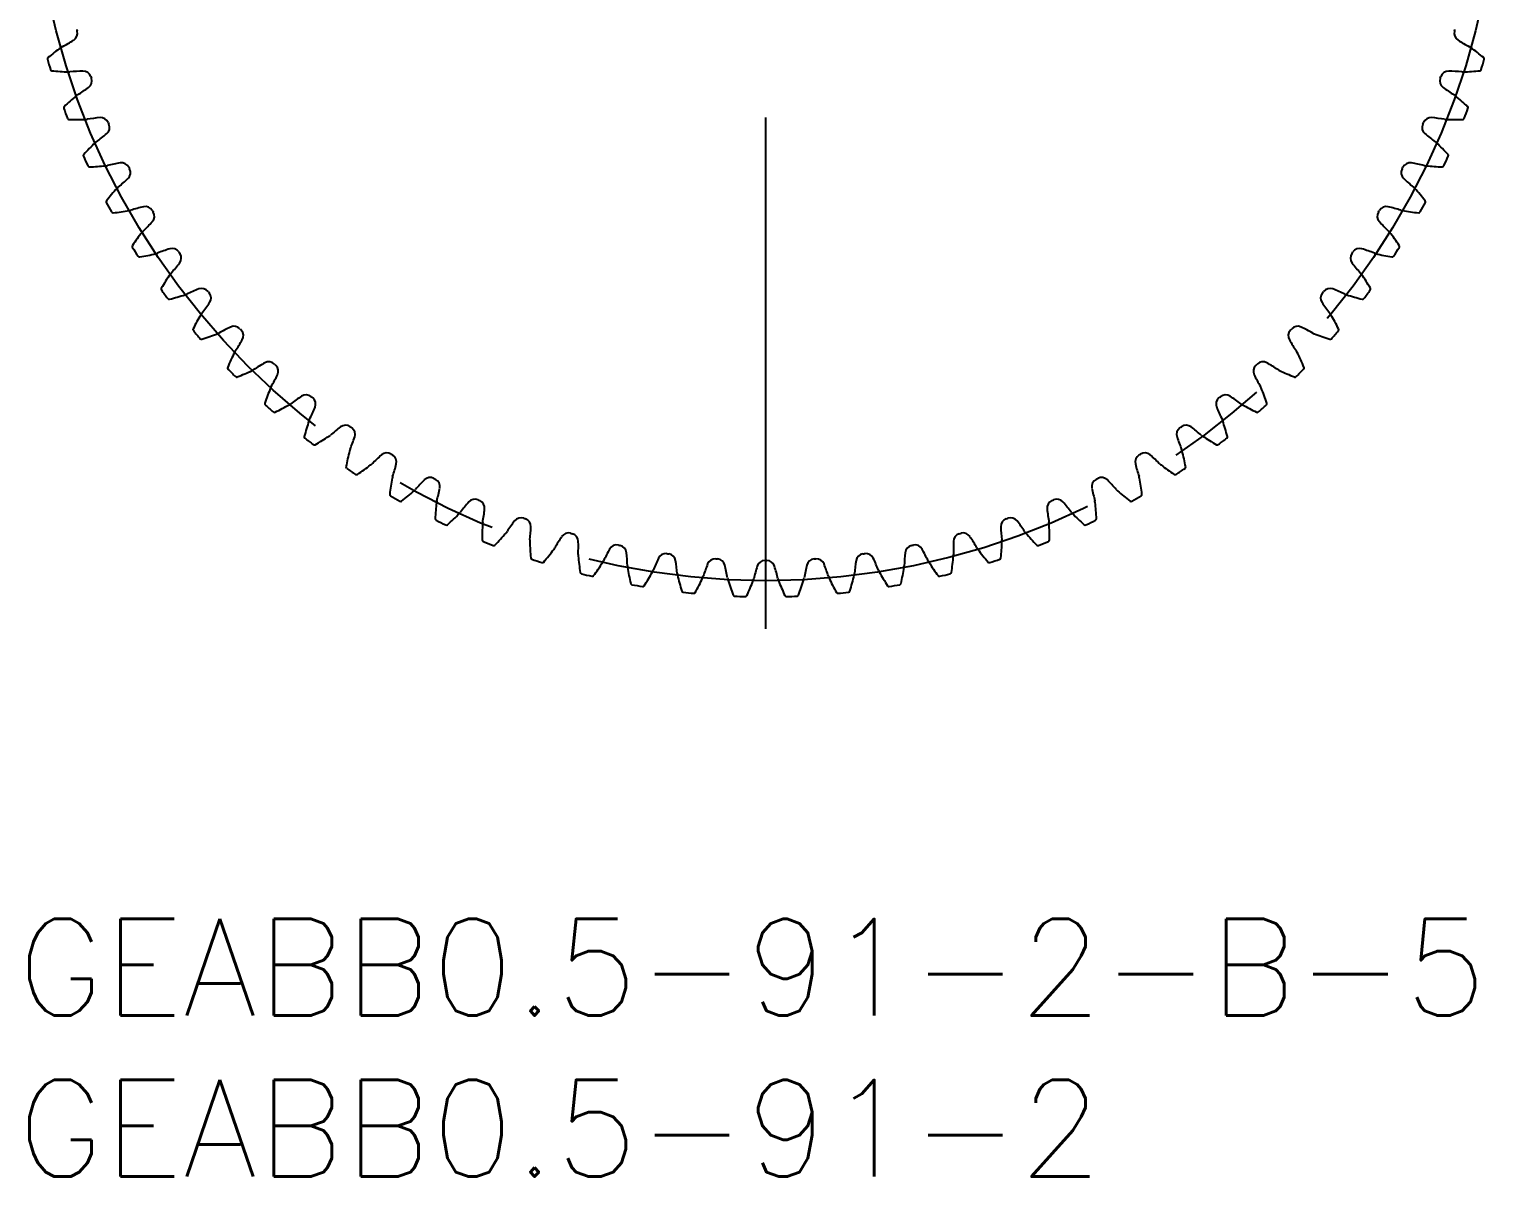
# Model space of a CAD drawing. Extents: x -1 to 74.5, y -8 to 57.5.
# Drawn here: x 0.39 to 46, y -8 to 27.61 of the extents above; entities that cross this region are included whole.
import ezdxf

# ---------------------------------------------------------------- set-up
doc = ezdxf.new("R2010")
doc.units = 0
doc.header["$LTSCALE"] = 0.5
doc.linetypes.add('CENTER', pattern=[50.8, 31.75, -6.35, 6.35, -6.35])
for name, color, linetype in [('MSM_CENTER', 1, 'CENTER'), ('MSM_CONTINUOUS', 7, 'CONTINUOUS'), ('MSM_PART_NUMBER', 7, 'CONTINUOUS')]:
    doc.layers.add(name, color=color, linetype=linetype)
doc.styles.get("Standard").update_dxf_attribs({"font": 'txt.shx', "height": 1, "bigfont": 'bigfont.shx'})

# ---------------------------------------------------------------- blocks, each defined once
blk = doc.blocks.new('*U2')
at = {"layer": 'MSM_PART_NUMBER'}
blk.add_text('GEABB0.5-91-2-B-5', height=3, dxfattribs=at).set_placement((0, -3))
blk = doc.blocks.new('*U3')
at = {"layer": 'MSM_PART_NUMBER'}
blk.add_text('GEABB0.5-91-2', height=3, dxfattribs=at).set_placement((0, -8))

msp = doc.modelspace()

# ---------------------------------------------------------------- linework, layer by layer
at = {"layer": 'MSM_CENTER'}
msp.add_line((23.25, 9), (23.25, 57.5), dxfattribs=at)
msp.add_circle((23.25, 33.25), 22.75, dxfattribs=at)
at = {"layer": 'MSM_CONTINUOUS'}
for centre, radius, start, end in [((1.629, 27.492), 0.25, 301.7745, 14.9126), ((23.25, 33.25), 22.125, 194.7578, 194.9126), ((44.871, 27.492), 0.25, 165.0874, 238.2255), ((23.25, 33.25), 22.125, 345.0874, 345.2422), ((5.801, 20.898), 7.583, 125.8242, 129.6444), ((1.605, 26.71), 0.415, 118.3512, 125.8242), ((-1.926, 33.23), 7, 298.4414, 301.7745), ((48.426, 33.23), 7, 238.2255, 241.5586), ((44.895, 26.71), 0.415, 54.1758, 61.6488), ((40.699, 20.898), 7.583, 50.3556, 54.1758), ((0.994, 26.699), 0.05, 129.6444, 196.4031), ((23.25, 33.25), 23.25, 196.403, 197.2234), ((23.25, 33.25), 23.25, 342.7766, 343.597), ((45.506, 26.699), 0.05, 343.597, 50.3557), ((1.09, 26.381), 0.05, 197.2234, 263.9821), ((1.88, 33.872), 7.583, 263.982, 267.8022), ((1.605, 26.71), 0.415, 267.8022, 275.2752), ((2.276, 19.325), 7, 91.8519, 95.185), ((2.058, 26.071), 0.25, 18.7138, 91.8519), ((2.077, 26.014), 0.25, 305.7305, 18.8686), ((23.25, 33.25), 22.125, 198.7138, 198.8686), ((44.423, 26.014), 0.25, 161.1314, 234.2694), ((23.25, 33.25), 22.125, 341.1314, 341.2862), ((44.442, 26.071), 0.25, 88.1481, 161.2862), ((44.224, 19.325), 7, 84.815, 88.1481), ((44.895, 26.71), 0.415, 264.7248, 272.1978), ((44.62, 33.872), 7.583, 272.1978, 276.018), ((45.41, 26.381), 0.05, 276.018, 342.7765), ((6.694, 19.723), 7.583, 129.7802, 133.6004), ((2.108, 25.232), 0.415, 122.3072, 129.7802), ((-1.864, 31.493), 7, 302.3975, 305.7305), ((48.364, 31.493), 7, 234.2695, 237.6025), ((44.392, 25.232), 0.415, 50.2198, 57.6928), ((39.806, 19.723), 7.583, 46.3996, 50.2198), ((1.499, 25.179), 0.05, 133.6004, 200.3591), ((23.25, 33.25), 23.25, 200.3591, 201.1794), ((23.25, 33.25), 23.25, 338.8206, 339.6409), ((45.001, 25.179), 0.05, 339.6406, 46.3997), ((1.617, 24.868), 0.05, 201.1794, 267.9381), ((1.888, 32.397), 7.583, 267.9381, 271.7582), ((2.108, 25.232), 0.415, 271.7582, 279.2312), ((3.287, 17.911), 7, 95.8079, 99.141), ((2.604, 24.626), 0.25, 22.6699, 95.8079), ((2.627, 24.57), 0.25, 309.6866, 22.8246), ((23.25, 33.25), 22.125, 202.6699, 202.8246), ((43.873, 24.57), 0.25, 157.1754, 230.3134), ((23.25, 33.25), 22.125, 337.1754, 337.3301), ((43.896, 24.626), 0.25, 84.1921, 157.3301), ((43.213, 17.911), 7, 80.859, 84.1921), ((44.392, 25.232), 0.415, 260.7688, 268.2417), ((44.612, 32.397), 7.583, 268.2418, 272.0619), ((44.883, 24.868), 0.05, 272.0619, 338.8205), ((-1.683, 29.765), 7, 306.3535, 309.6866), ((48.183, 29.765), 7, 230.3134, 233.6465), ((2.108, 23.697), 0.05, 137.5564, 204.3152), ((7.667, 18.613), 7.583, 133.7363, 137.5564), ((2.712, 23.792), 0.415, 126.2633, 133.7363), ((43.788, 23.792), 0.415, 46.2637, 53.7367), ((38.833, 18.613), 7.583, 42.4436, 46.2637), ((44.392, 23.697), 0.05, 335.6845, 42.4436), ((23.25, 33.25), 23.25, 204.3151, 205.1354), ((2.247, 23.396), 0.05, 205.1354, 271.8941), ((1.998, 30.925), 7.583, 271.8941, 275.7143), ((2.712, 23.792), 0.415, 275.7143, 283.1873), ((4.393, 16.57), 7, 99.764, 103.097), ((3.248, 23.222), 0.25, 26.6259, 99.7639), ((3.275, 23.168), 0.25, 313.6426, 26.7807), ((23.25, 33.25), 22.125, 206.6259, 206.7807), ((43.225, 23.168), 0.25, 153.2193, 226.3573), ((23.25, 33.25), 22.125, 333.2193, 333.3741), ((43.252, 23.222), 0.25, 80.2361, 153.3741), ((42.107, 16.57), 7, 76.903, 80.236), ((43.788, 23.792), 0.415, 256.8127, 264.2857), ((44.502, 30.925), 7.583, 264.2857, 268.1059), ((44.253, 23.396), 0.05, 268.1059, 334.8645), ((23.25, 33.25), 23.25, 334.8646, 335.6849), ((-1.384, 28.053), 7, 310.3096, 313.6426), ((47.884, 28.053), 7, 226.3574, 229.6904), ((8.714, 17.573), 7.583, 137.6923, 141.5125), ((3.413, 22.398), 0.415, 130.2193, 137.6923), ((43.087, 22.398), 0.415, 42.3077, 49.7807), ((37.786, 17.573), 7.583, 38.4875, 42.3077), ((2.817, 22.261), 0.05, 141.5125, 208.2712), ((23.25, 33.25), 23.25, 208.2711, 209.0915), ((2.977, 21.97), 0.05, 209.0915, 275.8502), ((2.209, 29.464), 7.583, 275.8501, 279.6703), ((3.413, 22.398), 0.415, 279.6703, 287.1433), ((5.588, 15.309), 7, 103.72, 107.0531), ((3.987, 21.866), 0.25, 30.582, 103.72), ((23.25, 33.25), 22.125, 210.582, 210.7367), ((4.018, 21.814), 0.25, 317.5987, 30.7367), ((42.482, 21.814), 0.25, 149.2633, 222.4013), ((23.25, 33.25), 22.125, 329.2633, 329.418), ((42.513, 21.866), 0.25, 76.28, 149.418), ((40.912, 15.309), 7, 72.9469, 76.28), ((43.087, 22.398), 0.415, 252.8567, 260.3297), ((44.291, 29.464), 7.583, 260.3297, 264.1499), ((43.523, 21.97), 0.05, 264.1499, 330.9084), ((23.25, 33.25), 23.25, 330.9085, 331.7289), ((43.683, 22.261), 0.05, 331.7285, 38.4876), ((-0.966, 26.366), 7, 314.2656, 317.5987), ((47.466, 26.366), 7, 222.4013, 225.7344), ((9.83, 16.608), 7.583, 141.6484, 145.4685), ((4.209, 21.055), 0.415, 134.1753, 141.6483), ((42.291, 21.055), 0.415, 38.3517, 45.8247), ((36.67, 16.608), 7.583, 34.5315, 38.3516), ((3.624, 20.878), 0.05, 145.4687, 212.2273), ((23.25, 33.25), 23.25, 212.2272, 213.0475), ((3.803, 20.598), 0.05, 213.0479, 279.8062), ((2.52, 28.022), 7.583, 279.8062, 283.6264), ((4.209, 21.055), 0.415, 283.6264, 291.0994), ((6.868, 14.133), 7, 107.6761, 111.0091), ((4.819, 20.564), 0.25, 34.538, 107.676), ((23.25, 33.25), 22.125, 214.538, 214.6928), ((4.853, 20.515), 0.25, 321.5547, 34.6928), ((41.647, 20.515), 0.25, 145.3072, 218.4453), ((23.25, 33.25), 22.125, 325.3072, 325.462), ((41.681, 20.564), 0.25, 72.324, 145.462), ((39.632, 14.133), 7, 68.9909, 72.3239), ((42.291, 21.055), 0.415, 248.9006, 256.3736), ((43.98, 28.022), 7.583, 256.3736, 260.1938), ((42.697, 20.598), 0.05, 260.1938, 326.9524), ((23.25, 33.25), 23.25, 326.9525, 327.7728), ((42.876, 20.878), 0.05, 327.7724, 34.5315), ((-0.434, 24.712), 7, 318.2216, 321.5547), ((46.934, 24.712), 7, 218.4453, 221.7784), ((11.01, 15.721), 7.583, 145.6044, 149.4246), ((5.096, 19.771), 0.415, 138.1314, 145.6044), ((41.404, 19.771), 0.415, 34.3956, 41.8686), ((35.49, 15.721), 7.583, 30.5754, 34.3956), ((4.525, 19.553), 0.05, 149.4246, 216.1833), ((23.25, 33.25), 23.25, 216.1832, 217.0036), ((4.723, 19.287), 0.05, 217.004, 283.7623), ((2.93, 26.604), 7.583, 283.7622, 287.5824), ((5.096, 19.771), 0.415, 287.5824, 295.0554), ((8.226, 13.048), 7, 111.6321, 114.9652), ((5.738, 19.323), 0.25, 38.494, 111.6321), ((23.25, 33.25), 22.125, 218.494, 218.6488), ((5.775, 19.276), 0.25, 325.5108, 38.6488), ((40.725, 19.276), 0.25, 141.3512, 214.4892), ((23.25, 33.25), 22.125, 321.3512, 321.506), ((40.762, 19.323), 0.25, 68.3679, 141.506), ((38.274, 13.048), 7, 65.0348, 68.3679), ((41.404, 19.771), 0.415, 244.9446, 252.4176), ((43.57, 26.604), 7.583, 252.4176, 256.2378), ((41.777, 19.287), 0.05, 256.2378, 322.9963), ((23.25, 33.25), 23.25, 322.9964, 323.8168), ((41.975, 19.553), 0.05, 323.8168, 30.5755), ((12.249, 14.919), 7.583, 149.5604, 153.3806), ((6.069, 18.55), 0.415, 142.0874, 149.5604), ((0.212, 23.098), 7, 322.1777, 325.5108), ((46.288, 23.098), 7, 214.4892, 217.8223), ((40.431, 18.55), 0.415, 30.4396, 37.9126), ((34.251, 14.919), 7.583, 26.6194, 30.4396), ((5.514, 18.294), 0.05, 153.3806, 220.1394), ((23.25, 33.25), 23.25, 220.1393, 220.9596), ((9.656, 12.06), 7, 115.5882, 118.9212), ((6.74, 18.148), 0.25, 42.4501, 115.5882), ((23.25, 33.25), 22.125, 222.4501, 222.6049), ((6.781, 18.104), 0.25, 329.4668, 42.6049), ((39.719, 18.104), 0.25, 137.3951, 210.5332), ((23.25, 33.25), 22.125, 317.3951, 317.5499), ((39.76, 18.148), 0.25, 64.4119, 137.5499), ((36.844, 12.06), 7, 61.0788, 64.4118), ((23.25, 33.25), 23.25, 319.0404, 319.8607), ((40.986, 18.294), 0.05, 319.8607, 26.6194), ((5.73, 18.042), 0.05, 220.96, 287.7183), ((3.437, 25.218), 7.583, 287.7183, 291.5385), ((6.069, 18.55), 0.415, 291.5385, 299.0115), ((0.967, 21.533), 7, 326.1337, 329.4668), ((45.533, 21.533), 7, 210.5332, 213.8663), ((40.431, 18.55), 0.415, 240.9885, 248.4615), ((43.063, 25.218), 7.583, 248.4615, 252.2817), ((40.77, 18.042), 0.05, 252.2817, 319.0403), ((13.54, 14.203), 7.583, 153.5165, 157.3367), ((7.124, 17.4), 0.415, 146.0435, 153.5165), ((39.376, 17.4), 0.415, 26.4835, 33.9565), ((32.96, 14.203), 7.583, 22.6633, 26.4835), ((6.588, 17.106), 0.05, 157.3367, 224.0954), ((23.25, 33.25), 23.25, 224.0953, 224.9157), ((4.039, 23.87), 7.583, 291.6743, 295.4945), ((7.124, 17.4), 0.415, 295.4945, 302.9675), ((11.15, 11.173), 7, 119.5442, 122.8773), ((7.821, 17.045), 0.25, 46.4061, 119.5442), ((1.829, 20.023), 7, 330.0898, 333.4228), ((23.25, 33.25), 22.125, 226.4061, 226.5609), ((7.865, 17.003), 0.25, 333.4229, 46.5609), ((38.635, 17.003), 0.25, 133.4391, 206.5771), ((44.671, 20.023), 7, 206.5772, 209.9102), ((23.25, 33.25), 22.125, 313.4391, 313.5939), ((38.679, 17.045), 0.25, 60.4558, 133.5939), ((35.35, 11.173), 7, 57.1227, 60.4558), ((39.376, 17.4), 0.415, 237.0325, 244.5055), ((42.461, 23.87), 7.583, 244.5055, 248.3257), ((23.25, 33.25), 23.25, 315.0843, 315.9047), ((39.912, 17.106), 0.05, 315.9047, 22.6634), ((6.821, 16.869), 0.05, 224.9161, 291.6744), ((14.877, 13.579), 7.583, 157.4725, 161.2927), ((8.256, 16.325), 0.415, 149.9995, 157.4725), ((38.244, 16.325), 0.415, 22.5275, 30.0005), ((31.623, 13.579), 7.583, 18.7073, 22.5275), ((39.679, 16.869), 0.05, 248.3257, 315.0842), ((7.742, 15.995), 0.05, 161.2927, 228.0514), ((8.256, 16.325), 0.415, 299.4505, 306.9236), ((12.702, 10.39), 7, 123.5002, 126.8333), ((8.976, 16.019), 0.25, 50.3622, 123.5002), ((23.25, 33.25), 22.125, 230.3622, 230.5169), ((9.023, 15.981), 0.25, 337.3789, 50.5169), ((37.477, 15.981), 0.25, 129.4831, 202.6211), ((23.25, 33.25), 22.125, 309.4831, 309.6378), ((37.524, 16.019), 0.25, 56.4998, 129.6378), ((33.798, 10.39), 7, 53.1667, 56.4998), ((38.244, 16.325), 0.415, 233.0764, 240.5494), ((38.758, 15.995), 0.05, 311.9486, 18.7073), ((23.25, 33.25), 23.25, 228.0514, 228.8717), ((7.99, 15.775), 0.05, 228.8717, 295.6304), ((4.732, 22.567), 7.583, 295.6304, 299.4505), ((9.459, 15.331), 0.415, 153.9556, 161.4286), ((2.792, 18.577), 7, 334.0458, 337.3789), ((43.708, 18.577), 7, 202.6211, 205.9542), ((37.041, 15.331), 0.415, 18.5714, 26.0444), ((41.768, 22.567), 7.583, 240.5494, 244.3696), ((38.51, 15.775), 0.05, 244.3696, 311.1282), ((23.25, 33.25), 23.25, 311.1283, 311.9486), ((16.254, 13.048), 7.583, 161.4286, 165.2488), ((14.304, 9.717), 7, 127.4563, 130.7893), ((10.199, 15.075), 0.25, 54.3182, 127.4563), ((23.25, 33.25), 22.125, 234.3182, 234.473), ((10.248, 15.04), 0.25, 341.3349, 54.473), ((36.252, 15.04), 0.25, 125.527, 198.665), ((23.25, 33.25), 22.125, 305.527, 305.6818), ((36.301, 15.075), 0.25, 52.5437, 125.6818), ((32.196, 9.717), 7, 49.2107, 52.5437), ((30.246, 13.048), 7.583, 14.7512, 18.5714), ((8.969, 14.966), 0.05, 165.2488, 232.0075), ((23.25, 33.25), 23.25, 232.0074, 232.8278), ((9.232, 14.764), 0.05, 232.8278, 299.5865), ((5.513, 21.315), 7.583, 299.5864, 303.4066), ((9.459, 15.331), 0.415, 303.4066, 310.8796), ((3.853, 17.201), 7, 338.0019, 341.3349), ((42.647, 17.201), 7, 198.6651, 201.9981), ((37.041, 15.331), 0.415, 229.1204, 236.5934), ((40.987, 21.315), 7.583, 236.5934, 240.4136), ((37.268, 14.764), 0.05, 240.4136, 307.1721), ((23.25, 33.25), 23.25, 307.1722, 307.9926), ((37.531, 14.966), 0.05, 307.9926, 14.7513), ((17.664, 12.614), 7.583, 165.3846, 169.2048), ((10.728, 14.422), 0.415, 157.9116, 165.3846), ((15.949, 9.156), 7, 131.4123, 134.7454), ((11.484, 14.218), 0.25, 58.2743, 131.4123), ((23.25, 33.25), 22.125, 238.2743, 238.429), ((11.535, 14.187), 0.25, 345.291, 58.429), ((34.965, 14.187), 0.25, 121.571, 194.709), ((23.25, 33.25), 22.125, 301.571, 301.7257), ((35.016, 14.218), 0.25, 48.5877, 121.7257), ((30.551, 9.156), 7, 45.2546, 48.5877), ((35.772, 14.422), 0.415, 14.6154, 22.0884), ((28.836, 12.614), 7.583, 10.7952, 14.6154), ((10.264, 14.025), 0.05, 169.2048, 235.9635), ((23.25, 33.25), 23.25, 235.9635, 236.7838), ((10.541, 13.841), 0.05, 236.7838, 303.5425), ((6.378, 20.12), 7.583, 303.5425, 307.3626), ((10.728, 14.422), 0.415, 307.3627, 314.8356), ((12.057, 13.603), 0.415, 161.8677, 169.3406), ((5.007, 15.901), 7, 341.9579, 345.291), ((12.825, 13.452), 0.25, 62.2303, 135.3683), ((33.675, 13.452), 0.25, 44.6317, 117.7697), ((41.493, 15.901), 7, 194.709, 198.0421), ((34.443, 13.603), 0.415, 10.6594, 18.1323), ((35.772, 14.422), 0.415, 225.1644, 232.6373), ((40.122, 20.12), 7.583, 232.6374, 236.4575), ((35.959, 13.841), 0.05, 236.4575, 303.2163), ((23.25, 33.25), 23.25, 303.2162, 304.0365), ((36.236, 14.025), 0.05, 304.0365, 10.7953), ((19.102, 12.277), 7.583, 169.3407, 173.1608), ((7.325, 18.987), 7.583, 307.4985, 311.3187), ((12.057, 13.603), 0.415, 311.3187, 318.7917), ((17.629, 8.71), 7, 135.3684, 138.7014), ((23.25, 33.25), 22.125, 242.2303, 242.3851), ((12.879, 13.424), 0.25, 349.247, 62.3851), ((6.247, 14.683), 7, 345.914, 349.247), ((33.621, 13.424), 0.25, 117.6149, 190.753), ((40.253, 14.683), 7, 190.753, 194.086), ((23.25, 33.25), 22.125, 297.6149, 297.7697), ((28.871, 8.71), 7, 41.2986, 44.6316), ((34.443, 13.603), 0.415, 221.2083, 228.6813), ((39.175, 18.987), 7.583, 228.6813, 232.5015), ((27.398, 12.277), 7.583, 6.8392, 10.6593), ((11.622, 13.175), 0.05, 173.1608, 239.9196), ((23.25, 33.25), 23.25, 239.9195, 240.7398), ((11.91, 13.01), 0.05, 240.7398, 307.4985), ((20.558, 12.041), 7.583, 173.2967, 177.1169), ((13.439, 12.878), 0.415, 165.8237, 173.2967), ((19.335, 8.38), 7, 139.3244, 142.6575), ((14.216, 12.78), 0.25, 66.1863, 139.3244), ((23.25, 33.25), 22.125, 246.1863, 246.3411), ((14.271, 12.756), 0.25, 353.2031, 66.3411), ((32.229, 12.756), 0.25, 113.6589, 186.7969), ((23.25, 33.25), 22.125, 293.6589, 293.8137), ((32.284, 12.78), 0.25, 40.6756, 113.8137), ((27.165, 8.38), 7, 37.3425, 40.6756), ((33.061, 12.878), 0.415, 6.7033, 14.1763), ((25.942, 12.041), 7.583, 2.8831, 6.7033), ((34.59, 13.01), 0.05, 232.5015, 299.2603), ((23.25, 33.25), 23.25, 299.2602, 300.0805), ((34.878, 13.175), 0.05, 300.0805, 6.8392), ((13.035, 12.42), 0.05, 177.1169, 243.8756), ((23.25, 33.25), 23.25, 243.8755, 244.6959), ((8.347, 17.922), 7.583, 311.4545, 315.2747), ((13.439, 12.878), 0.415, 315.2747, 322.7477), ((14.868, 12.25), 0.415, 169.7797, 177.2527), ((7.569, 13.554), 7, 349.87, 353.2031), ((21.06, 8.17), 7, 143.2805, 146.6135), ((15.65, 12.205), 0.25, 70.1424, 143.2804), ((23.25, 33.25), 22.125, 250.1424, 250.2972), ((15.706, 12.185), 0.25, 357.1591, 70.2972), ((30.794, 12.185), 0.25, 109.7028, 182.8409), ((23.25, 33.25), 22.125, 289.7028, 289.8576), ((30.85, 12.205), 0.25, 36.7196, 109.8576), ((25.44, 8.17), 7, 33.3865, 36.7195), ((38.931, 13.554), 7, 186.7969, 190.13), ((31.632, 12.25), 0.415, 2.7473, 10.2203), ((33.061, 12.878), 0.415, 217.2523, 224.7253), ((38.153, 17.922), 7.583, 224.7253, 228.5455), ((23.25, 33.25), 23.25, 295.3041, 296.1245), ((33.465, 12.42), 0.05, 296.1245, 2.8832), ((13.334, 12.276), 0.05, 244.6955, 311.4546), ((22.028, 11.906), 7.583, 177.2527, 181.0729), ((9.44, 16.93), 7.583, 315.4106, 319.2308), ((14.868, 12.25), 0.415, 319.2308, 326.7038), ((8.965, 12.52), 7, 353.826, 357.1591), ((22.796, 8.078), 7, 147.2365, 150.5696), ((17.12, 11.731), 0.25, 74.0984, 147.2365), ((23.25, 33.25), 22.125, 254.0984, 254.2532), ((17.178, 11.715), 0.25, 1.1152, 74.2532), ((29.322, 11.715), 0.25, 105.7468, 178.8848), ((23.25, 33.25), 22.125, 285.7468, 285.9016), ((29.38, 11.731), 0.25, 32.7635, 105.9016), ((23.704, 8.078), 7, 29.4304, 32.7635), ((37.535, 12.52), 7, 182.8409, 186.174), ((31.632, 12.25), 0.415, 213.2962, 220.7692), ((37.06, 16.93), 7.583, 220.7692, 224.5894), ((24.472, 11.906), 7.583, 358.9271, 2.7473), ((33.166, 12.276), 0.05, 228.5455, 295.3042), ((14.496, 11.765), 0.05, 181.0729, 247.8317), ((23.25, 33.25), 23.25, 247.8316, 248.6519), ((14.804, 11.642), 0.05, 248.6515, 315.4106), ((16.337, 11.721), 0.415, 173.7358, 181.2088), ((23.503, 11.873), 7.583, 181.2088, 185.029), ((10.598, 16.016), 7.583, 319.3666, 323.1868), ((16.337, 11.721), 0.415, 323.1868, 330.6598), ((10.429, 11.583), 7, 357.7821, 1.1151), ((24.533, 8.107), 7, 151.1925, 154.5256), ((18.619, 11.36), 0.25, 78.0545, 151.1925), ((23.25, 33.25), 22.125, 258.0545, 258.2093), ((18.678, 11.347), 0.25, 5.0712, 78.2093), ((27.822, 11.347), 0.25, 101.7907, 174.9288), ((23.25, 33.25), 22.125, 281.7907, 281.9455), ((27.881, 11.36), 0.25, 28.8075, 101.9455), ((21.967, 8.107), 7, 25.4744, 28.8075), ((36.071, 11.583), 7, 178.8849, 182.2179), ((30.163, 11.721), 0.415, 209.3402, 216.8132), ((35.902, 16.016), 7.583, 216.8132, 220.6334), ((22.997, 11.873), 7.583, 354.971, 358.7912), ((30.163, 11.721), 0.415, 358.7912, 6.2642), ((31.696, 11.642), 0.05, 224.5895, 291.3482), ((23.25, 33.25), 23.25, 291.3481, 292.1684), ((32.004, 11.765), 0.05, 292.1684, 358.9271), ((15.999, 11.212), 0.05, 185.029, 251.7877), ((23.25, 33.25), 23.25, 251.7876, 252.608), ((16.315, 11.111), 0.05, 252.6076, 319.3667), ((17.839, 11.296), 0.415, 177.6918, 185.1648), ((24.978, 11.941), 7.583, 185.1648, 188.985), ((11.817, 15.185), 7.583, 323.3227, 327.1429), ((17.839, 11.296), 0.415, 327.1429, 334.6159), ((11.954, 10.75), 7, 1.7381, 5.0712), ((19.366, 10.975), 0.415, 181.6479, 189.1209), ((26.265, 8.255), 7, 155.1486, 158.4817), ((20.14, 11.092), 0.25, 82.0105, 155.1486), ((23.25, 33.25), 22.125, 262.0105, 262.1653), ((20.2, 11.084), 0.25, 9.0273, 82.1653), ((13.534, 10.025), 7, 5.6942, 9.0272), ((27.982, 8.523), 7, 159.1046, 162.4377), ((21.676, 10.93), 0.25, 85.9666, 159.1046), ((23.25, 33.25), 22.125, 265.9666, 266.1213), ((21.736, 10.926), 0.25, 12.9833, 86.1213), ((15.159, 9.41), 7, 9.6502, 12.9833), ((29.677, 8.908), 7, 163.0607, 166.3937), ((23.22, 10.875), 0.25, 89.9226, 163.0607), ((23.25, 33.25), 22.125, 269.9226, 270.0774), ((23.28, 10.875), 0.25, 16.9393, 90.0774), ((16.823, 8.908), 7, 13.6063, 16.9393), ((31.341, 9.41), 7, 167.0167, 170.3498), ((24.764, 10.926), 0.25, 93.8787, 167.0167), ((23.25, 33.25), 22.125, 273.8787, 274.0334), ((24.824, 10.93), 0.25, 20.8954, 94.0334), ((18.518, 8.523), 7, 17.5623, 20.8954), ((32.966, 10.025), 7, 170.9728, 174.3058), ((26.3, 11.084), 0.25, 97.8347, 170.9727), ((23.25, 33.25), 22.125, 277.8347, 277.9895), ((26.36, 11.092), 0.25, 24.8514, 97.9895), ((20.235, 8.255), 7, 21.5183, 24.8514), ((27.134, 10.975), 0.415, 350.8791, 358.3521), ((34.546, 10.75), 7, 174.9288, 178.2619), ((28.661, 11.296), 0.415, 205.3841, 212.8571), ((34.683, 15.185), 7.583, 212.8571, 216.6773), ((21.522, 11.941), 7.583, 351.015, 354.8352), ((28.661, 11.296), 0.415, 354.8352, 2.3082), ((30.185, 11.111), 0.05, 220.6335, 287.3921), ((23.25, 33.25), 23.25, 287.392, 288.2124), ((30.501, 11.212), 0.05, 288.2124, 354.9711), ((17.537, 10.764), 0.05, 188.985, 255.7438), ((23.25, 33.25), 23.25, 255.7437, 256.564), ((17.859, 10.685), 0.05, 256.5636, 323.3227), ((26.444, 12.111), 7.583, 189.1209, 192.9411), ((13.091, 14.439), 7.583, 327.2787, 331.0989), ((19.366, 10.975), 0.415, 331.0989, 338.5719), ((20.912, 10.76), 0.415, 185.6039, 193.0769), ((27.894, 12.382), 7.583, 193.0769, 196.8971), ((14.413, 13.783), 7.583, 331.2348, 335.0549), ((20.912, 10.76), 0.415, 335.055, 342.528), ((22.47, 10.652), 0.415, 189.56, 197.033), ((29.323, 12.752), 7.583, 197.033, 200.8531), ((15.777, 13.22), 7.583, 335.1908, 339.011), ((22.47, 10.652), 0.415, 339.011, 346.484), ((24.03, 10.652), 0.415, 193.516, 200.989), ((30.723, 13.22), 7.583, 200.989, 204.8092), ((17.177, 12.752), 7.583, 339.1469, 342.967), ((24.03, 10.652), 0.415, 342.967, 350.44), ((25.588, 10.76), 0.415, 197.472, 204.945), ((32.087, 13.783), 7.583, 204.9451, 208.7652), ((18.606, 12.382), 7.583, 343.1029, 346.9231), ((25.588, 10.76), 0.415, 346.9231, 354.3961), ((27.134, 10.975), 0.415, 201.4281, 208.9011), ((33.409, 14.439), 7.583, 208.9011, 212.7213), ((20.056, 12.111), 7.583, 347.0589, 350.8791), ((28.641, 10.685), 0.05, 216.6773, 283.4361), ((23.25, 33.25), 23.25, 283.436, 284.2563), ((28.963, 10.764), 0.05, 284.2563, 351.015), ((19.102, 10.424), 0.05, 192.9411, 259.6998), ((23.25, 33.25), 23.25, 259.6997, 260.5201), ((19.429, 10.367), 0.05, 260.5201, 327.2788), ((20.686, 10.192), 0.05, 196.897, 263.6559), ((23.25, 33.25), 23.25, 263.6558, 264.4761), ((21.017, 10.158), 0.05, 264.4757, 331.2348), ((22.283, 10.07), 0.05, 200.853, 267.6119), ((22.615, 10.059), 0.05, 268.4321, 335.1909), ((23.885, 10.059), 0.05, 204.8091, 271.5679), ((24.217, 10.07), 0.05, 272.3878, 339.1469), ((25.483, 10.158), 0.05, 208.7652, 275.524), ((23.25, 33.25), 23.25, 275.5239, 276.3442), ((25.814, 10.192), 0.05, 276.3442, 343.1029), ((27.071, 10.367), 0.05, 212.7213, 279.48), ((23.25, 33.25), 23.25, 279.4799, 280.3003), ((27.398, 10.424), 0.05, 280.3003, 347.059), ((23.25, 33.25), 23.25, 267.6118, 268.4321), ((23.25, 33.25), 23.25, 271.5679, 272.3882)]:
    msp.add_arc(centre, radius, start, end, dxfattribs=at)

# ---------------------------------------------------------------- block references
for name in ['*U2', '*U3']:
    msp.add_blockref(name, (0, 0), dxfattribs=at)

doc.saveas('drawing.dxf')
